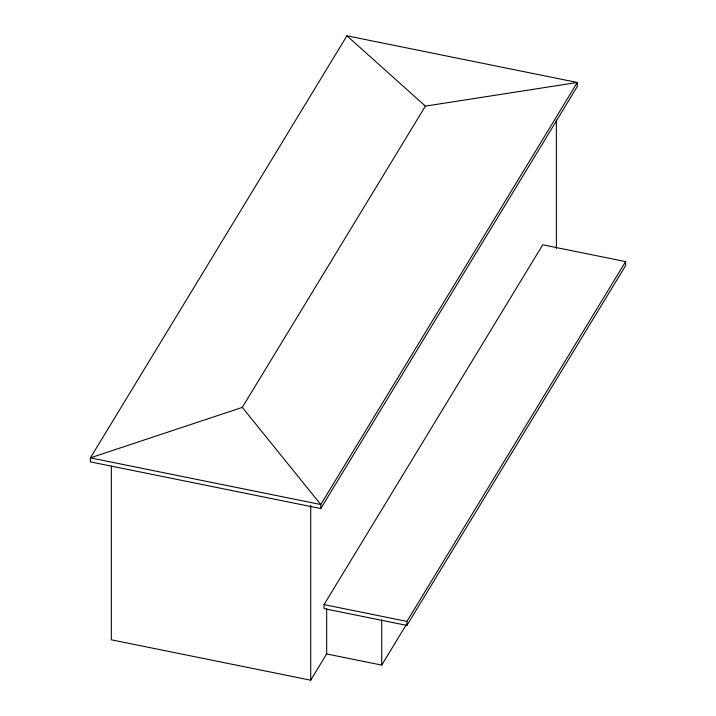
<?xml version="1.0" encoding="UTF-8"?>
<svg xmlns="http://www.w3.org/2000/svg" width="716" height="716" viewBox="0 0 716 716"><rect width="100%" height="100%" fill="white"/><g stroke="black" fill="none" stroke-linecap="round" stroke-linejoin="round"><path stroke-width="1.07" d="M346.938 35.8L90.404 457.864L90.404 461.883L320.777 508.557L577.302 86.493L577.302 82.474L346.938 35.8L425.411 106.12L577.302 82.474L320.777 504.529L320.777 508.557M242.303 407.386L320.777 504.529L90.404 457.864L242.303 407.386L425.411 106.12M324.053 604.617L542.746 244.809L625.596 261.591L625.596 265.618L406.903 625.426L324.053 608.636L324.053 604.617L406.903 621.399L625.596 261.591M111.338 466.08L111.338 639.809L310.717 680.2L326.666 653.95L326.666 608.743M326.666 653.95L381.709 665.101L406.07 625.023M556.368 120.1L556.368 248.47M406.903 621.399L406.903 625.426M381.709 619.895L381.709 665.101M310.717 505.362L310.717 680.2"/></g></svg>
